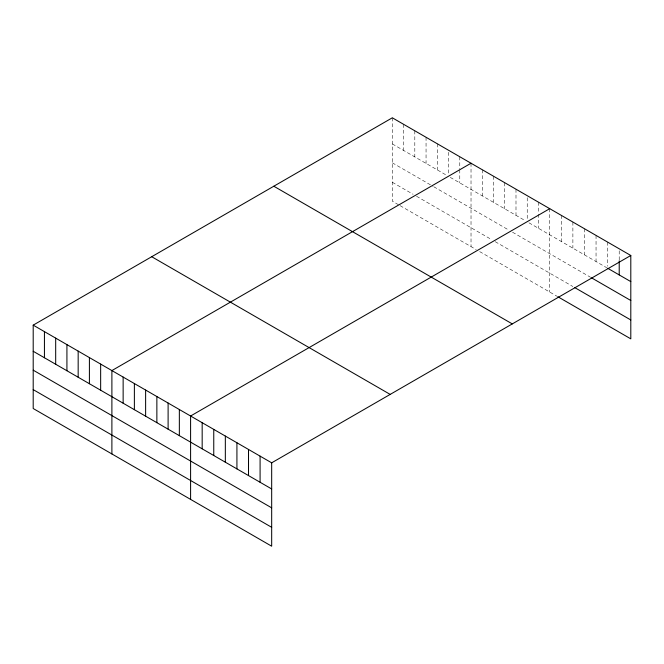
<?xml version="1.0" encoding="UTF-8"?>
<svg xmlns="http://www.w3.org/2000/svg" width="664" height="664" viewBox="0 0 664 664"><rect width="100%" height="100%" fill="white"/><g stroke="black" fill="none" stroke-linecap="round" stroke-linejoin="round"><path stroke-width="0.5" stroke-dasharray="3.32 2.49" d="M392.324 117.802L392.324 201.175L399.247 205.168M392.324 143.93L446.806 175.387M450.267 177.379L525.506 220.821M528.967 222.813L606.747 267.725M392.324 162.821L432.969 186.285M433.841 186.783L509.072 230.225M512.533 232.217L590.703 277.353M392.324 182.285L413.083 194.262M416.544 196.262L491.775 239.704M495.236 241.696L572.883 286.524M400.11 205.666L476.212 249.606M479.674 251.598L556.847 296.161M619.213 250.809L619.213 259.848M607.635 242.111L607.635 266.222M596.048 235.421L596.048 261.55M584.469 228.74L584.469 254.86M572.883 222.05L572.883 248.17M561.304 215.36L561.304 241.488M549.717 208.679L549.717 292.044M538.479 202.188L538.479 213.235M538.479 214.24L538.479 228.308M527.233 197.706L527.233 219.809M515.994 189.207L515.994 215.327M504.748 182.716L504.748 208.836M493.51 176.217L493.51 202.346M482.263 169.727L482.263 195.855M471.025 163.236L471.025 246.61M459.779 156.745L459.779 168.805M459.779 169.81L459.779 182.874M448.54 152.272L448.54 174.375M437.294 143.764L437.294 169.893M426.056 137.274L426.056 163.402M414.809 130.783L414.809 156.911M403.571 124.292L403.571 150.421"/><path stroke-width="1" d="M33.2 325.144L271.676 462.825L271.676 546.198L33.2 408.518L33.2 325.144L392.324 117.802L630.8 255.482L630.8 338.856L557.735 296.675M471.025 163.236L111.892 370.578L111.892 453.952M549.717 208.679L190.593 416.013L190.593 499.386M271.676 462.825L630.8 255.482M607.635 268.239L630.8 281.611M591.599 277.867L630.8 300.502M574.667 287.553L630.8 319.965M273.817 186.227L512.284 323.907M151.716 256.727L390.183 394.408M33.2 351.273L271.676 488.953M33.2 370.163L271.676 507.844M33.2 389.627L271.676 527.307M619.213 260.852L619.213 274.921M260.089 456.143L260.089 482.263M248.51 449.453L248.51 475.573M236.923 442.764L236.923 468.892M225.337 436.074L225.337 462.202M213.758 429.392L213.758 455.512M202.171 422.702L202.171 448.822M179.346 409.522L179.346 435.65M168.108 403.031L168.108 429.16M156.862 396.541L156.862 422.669M145.623 390.05L145.623 416.179M134.377 383.56L134.377 409.688M123.139 377.069L123.139 403.197M100.654 364.088L100.654 390.216M89.408 357.597L89.408 383.726M78.169 351.107L78.169 377.235M66.923 344.616L66.923 370.744M55.685 338.125L55.685 364.254M44.438 331.635L44.438 357.763"/></g></svg>
